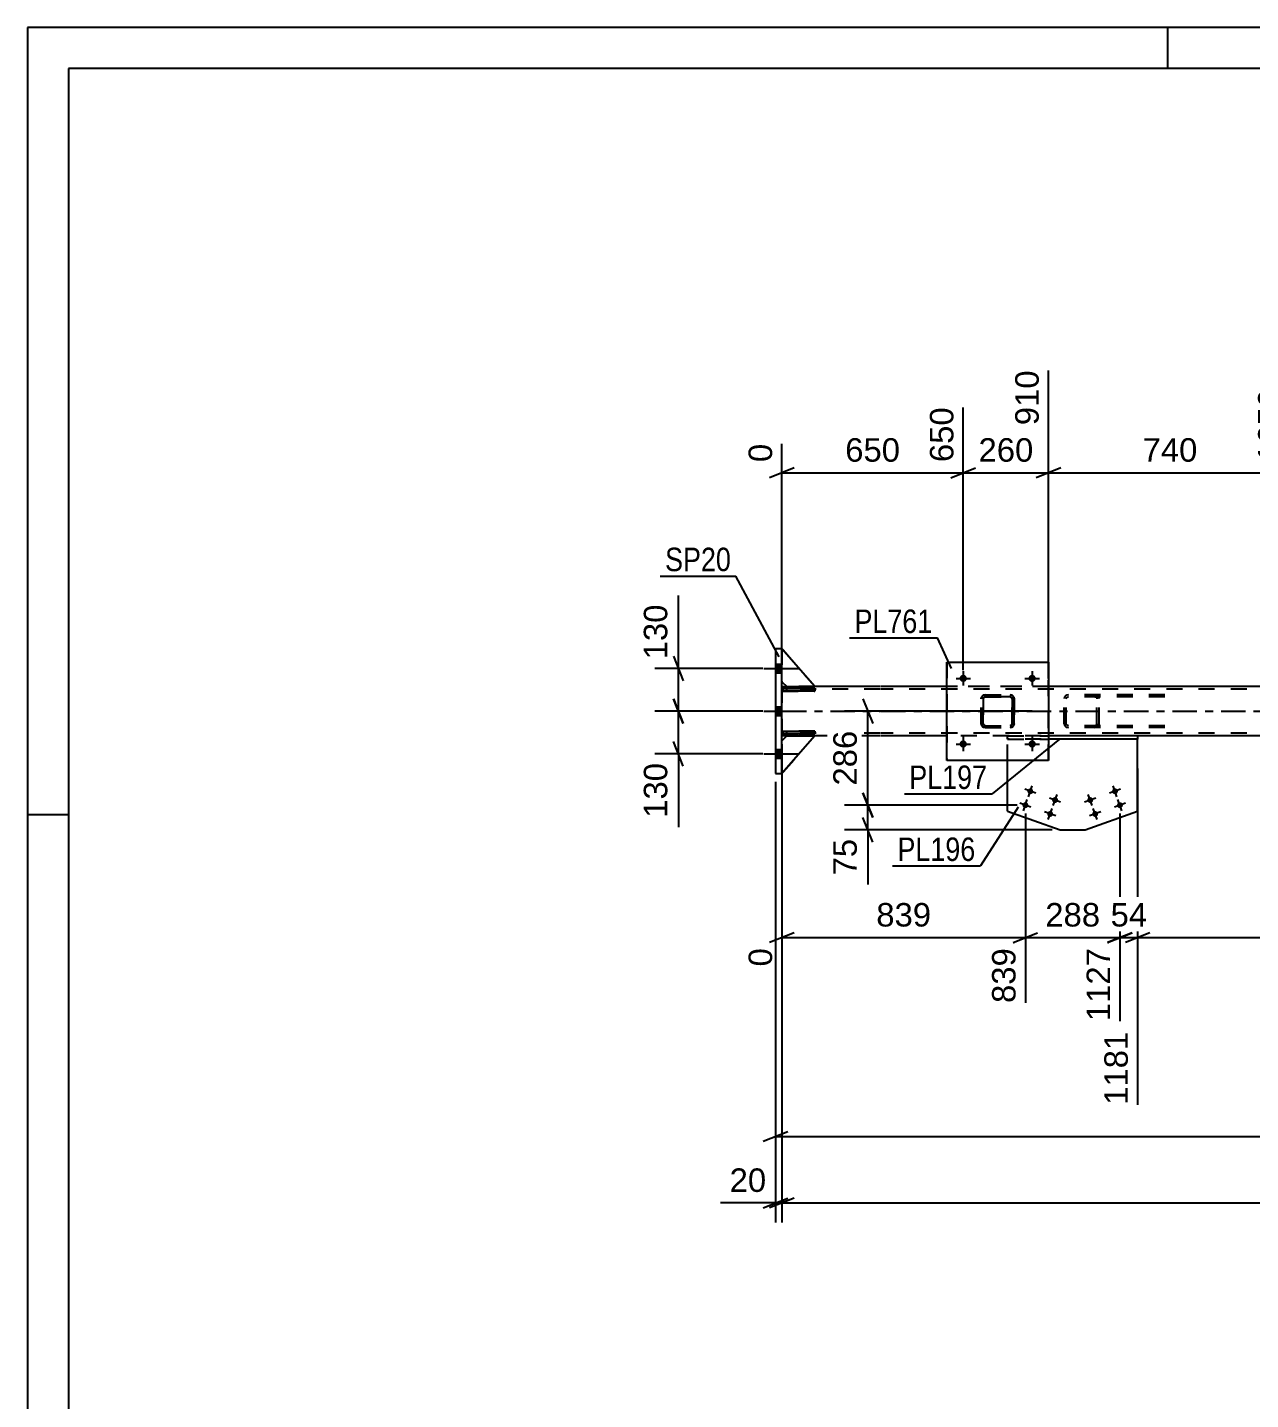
# Model space of a CAD drawing. Header units: millimetres. Extents: x 0 to 1189, y 0 to 841.
# Drawn here: x 0 to 149.1, y 673.7 to 841 of the extents above; entities that cross this region are included whole.
import ezdxf

# ---------------------------------------------------------------- set-up
doc = ezdxf.new("R2010")
doc.units = ezdxf.units.MM
doc.linetypes.add('DXK_LINE_DOT2', pattern=[3.9198, 1.9599, -1.9599])
doc.linetypes.add('DXK_LINE_DOT3', pattern=[5.9187, 2.979, -0.9799, 0.9799, -0.9799])
doc.styles.add('Arial', font='ARIAL.TTF', dxfattribs={"height": 0.2})
doc.styles.add('Arial Narrow', font='ARIALN.TTF', dxfattribs={"height": 0.2})

# ---------------------------------------------------------------- blocks, each defined once
blk = doc.blocks.new('Unknown-203773696-1113')
at = {"color": 5, "linetype": 'Continuous'}
for p, q in [((1189, 841), (0, 841)), ((0, 841), (0, 0)), ((139, 836), (139, 841)), ((1184, 836), (5, 836)), ((5, 836), (5, 5)), ((5, 745), (0, 745))]:
    blk.add_line(p, q, dxfattribs=at)
blk = doc.blocks.new('Part-203773696-3757 - 3606')
at = {"color": 7, "linetype": 'DXK_LINE_DOT2'}
for p, q in [((116.57, 759.59), (116.75, 759.62)), ((116.76, 759.62), (116.57, 759.59)), ((116.76, 759.62), (116.75, 759.62)), ((116.75, 759.62), (119.79, 759.62)), ((116.76, 759.62), (119.8, 759.62)), ((119.79, 759.62), (119.8, 759.62)), ((119.79, 759.62), (119.97, 759.59)), ((119.98, 759.59), (119.8, 759.62)), ((116.27, 759.14), (116.31, 759.33)), ((116.27, 759.14), (116.28, 759.14)), ((116.27, 756.1), (116.27, 759.14)), ((116.31, 759.33), (116.28, 759.14)), ((116.28, 756.1), (116.28, 759.14)), ((116.53, 759.24), (116.51, 759.14)), ((116.52, 759.14), (116.51, 759.14)), ((116.51, 759.14), (116.51, 756.1)), ((116.52, 759.14), (116.53, 759.24)), ((116.52, 756.1), (116.52, 759.14)), ((116.53, 759.24), (116.59, 759.31)), ((116.58, 759.31), (116.53, 759.24)), ((116.66, 759.37), (116.58, 759.31)), ((116.59, 759.31), (116.66, 759.37)), ((116.66, 759.37), (116.76, 759.38)), ((116.75, 759.38), (116.66, 759.37)), ((116.75, 759.38), (116.76, 759.38)), ((119.79, 759.38), (116.75, 759.38)), ((116.76, 759.38), (119.8, 759.38)), ((119.8, 759.38), (119.79, 759.38)), ((119.88, 759.37), (119.79, 759.38)), ((119.8, 759.38), (119.89, 759.37)), ((119.88, 759.37), (119.89, 759.37)), ((119.96, 759.31), (119.88, 759.37)), ((119.89, 759.37), (119.96, 759.31)), ((119.96, 759.31), (120.02, 759.24)), ((120.01, 759.24), (119.96, 759.31)), ((120.03, 759.14), (120.01, 759.24)), ((120.02, 759.24), (120.04, 759.14)), ((120.04, 759.14), (120.03, 759.14)), ((120.03, 759.14), (120.03, 756.1)), ((120.04, 756.1), (120.04, 759.14)), ((120.23, 759.33), (120.27, 759.14)), ((120.28, 759.14), (120.24, 759.33)), ((120.28, 759.14), (120.27, 759.14)), ((120.27, 759.14), (120.27, 756.1)), ((120.28, 756.1), (120.28, 759.14)), ((116.28, 756.1), (116.27, 756.1)), ((116.31, 755.92), (116.27, 756.1)), ((116.28, 756.1), (116.31, 755.92)), ((116.51, 756.1), (116.52, 756.1)), ((116.51, 756.1), (116.53, 756.01)), ((116.53, 756.01), (116.52, 756.1)), ((116.59, 755.93), (116.53, 756.01)), ((116.53, 756.01), (116.58, 755.93)), ((116.57, 755.66), (116.57, 755.66)), ((116.75, 755.62), (116.57, 755.66)), ((116.57, 755.66), (116.76, 755.62)), ((116.58, 755.93), (116.66, 755.88)), ((116.66, 755.88), (116.59, 755.93)), ((116.76, 755.86), (116.66, 755.88)), ((116.66, 755.88), (116.75, 755.86)), ((116.76, 755.86), (116.75, 755.86)), ((116.75, 755.86), (119.79, 755.86)), ((116.76, 755.62), (116.75, 755.62)), ((116.75, 755.62), (119.79, 755.62)), ((116.76, 755.86), (119.8, 755.86)), ((116.76, 755.62), (119.8, 755.62)), ((119.79, 755.86), (119.88, 755.88)), ((119.79, 755.86), (119.8, 755.86)), ((119.97, 755.66), (119.79, 755.62)), ((119.79, 755.62), (119.8, 755.62)), ((119.89, 755.88), (119.8, 755.86)), ((119.8, 755.62), (119.98, 755.66)), ((119.88, 755.88), (119.96, 755.93)), ((119.96, 755.93), (119.89, 755.88)), ((120.02, 756.01), (119.96, 755.93)), ((119.96, 755.93), (120.01, 756.01)), ((120.01, 756.01), (120.03, 756.1)), ((120.04, 756.1), (120.02, 756.01)), ((120.03, 756.1), (120.04, 756.1)), ((120.27, 756.1), (120.23, 755.92)), ((120.24, 755.92), (120.28, 756.1)), ((120.27, 756.1), (120.28, 756.1))]:
    blk.add_line(p, q, dxfattribs=at)
at = {"color": 7, "linetype": 'DXK_LINE_DOT3'}
blk.add_line((118.28, 757.62), (118.27, 757.63), dxfattribs=at)
at = {"color": 7, "linetype": 'DXK_LINE_DOT2'}
for centre, start, end in [((116.75, 759.14), 112.5, 157.5), ((116.76, 759.14), 112.5, 157.5), ((119.79, 759.14), 22.5, 67.5), ((119.8, 759.14), 22.5, 67.5), ((116.75, 756.1), 202.5, 247.5), ((116.76, 756.1), 202.5, 247.5), ((119.79, 756.1), 292.5, 337.5), ((119.8, 756.1), 292.5, 337.5)]:
    blk.add_arc(centre, 0.48, start, end, dxfattribs=at)
blk = doc.blocks.new('Part-203773696-3751 - 3606')
at = {"color": 2, "linetype": 'Continuous'}
for p, q in [((91.98, 760.62), (92.58, 760.62)), ((103.98, 760.62), (95.98, 760.62)), ((112.08, 760.62), (104.08, 760.62)), ((152.08, 760.62), (124.48, 760.62)), ((92.58, 754.62), (91.98, 754.62)), ((103.98, 754.62), (95.98, 754.62)), ((112.08, 754.62), (104.08, 754.62)), ((152.08, 754.62), (135.34, 754.62))]:
    blk.add_line(p, q, dxfattribs=at)
at = {"color": 7, "linetype": 'DXK_LINE_DOT2'}
for p, q in [((91.98, 760.62), (91.98, 754.67)), ((103.98, 760.3), (91.98, 760.3)), ((95.98, 760.62), (92.58, 760.62)), ((764.05, 760.3), (104.08, 760.3)), ((764.05, 760.62), (112.08, 760.62)), ((124.48, 760.62), (112.08, 760.62)), ((103.98, 754.94), (91.98, 754.94)), ((91.98, 754.62), (91.98, 754.81)), ((91.98, 754.67), (91.98, 754.62)), ((95.98, 754.62), (92.58, 754.62)), ((764.05, 754.94), (104.08, 754.94)), ((135.34, 754.62), (112.08, 754.62))]:
    blk.add_line(p, q, dxfattribs=at)
at = {"color": 7, "linetype": 'DXK_LINE_DOT3'}
for p, q in [((91.98, 757.62), (103.98, 757.62)), ((104.08, 757.62), (764.05, 757.62))]:
    blk.add_line(p, q, dxfattribs=at)
blk = doc.blocks.new('Part-203773696-3756 - 3606')
at = {"color": 2, "linetype": 'Continuous'}
for p, q in [((112.08, 751.62), (112.08, 763.62)), ((112.08, 763.62), (112.08, 763.62)), ((112.08, 763.62), (124.48, 763.62)), ((124.48, 763.62), (124.48, 751.62)), ((112.08, 751.62), (112.08, 751.62)), ((124.48, 751.62), (112.08, 751.62))]:
    blk.add_line(p, q, dxfattribs=at)
at = {"color": 7, "linetype": 'DXK_LINE_DOT2'}
for p, q in [((112.08, 763.62), (112.08, 751.62)), ((112.08, 763.62), (112.08, 763.62)), ((124.48, 751.62), (124.48, 763.62)), ((112.08, 751.62), (112.08, 751.62))]:
    blk.add_line(p, q, dxfattribs=at)
blk = doc.blocks.new('Bolt-203773696-3768 - 3606')
at = {"linetype": 'Continuous'}
for points in [[(91.18, 763.34), (91.18, 762.3), (91.98, 762.3), (91.98, 763.34)], [(91.18, 763.34), (91.18, 762.3), (91.98, 762.3), (91.98, 763.34)], [(91.18, 763.34), (91.18, 762.3), (91.98, 762.3), (91.98, 763.34)], [(91.18, 758.14), (91.18, 757.1), (91.98, 757.1), (91.98, 758.14)], [(91.18, 758.14), (91.18, 757.1), (91.98, 757.1), (91.98, 758.14)], [(91.18, 752.94), (91.18, 751.9), (91.98, 751.9), (91.98, 752.94)], [(91.18, 752.94), (91.18, 751.9), (91.98, 751.9), (91.98, 752.94)], [(91.18, 752.94), (91.18, 751.9), (91.98, 751.9), (91.98, 752.94)]]:
    blk.add_hatch(color=1, dxfattribs=at).paths.add_polyline_path(points)
at = {"color": 1, "linetype": 'Continuous'}
for p, q in [((91.18, 763.34), (91.98, 763.34)), ((91.18, 763.34), (91.98, 763.34)), ((91.18, 763.34), (91.98, 763.34)), ((89.78, 762.82), (93.98, 762.82)), ((89.78, 762.82), (93.98, 762.82)), ((89.78, 762.82), (93.98, 762.82)), ((91.18, 762.3), (91.98, 762.3)), ((91.18, 762.3), (91.98, 762.3)), ((91.18, 762.3), (91.98, 762.3)), ((91.18, 758.14), (91.98, 758.14)), ((91.18, 758.14), (91.98, 758.14)), ((89.78, 757.62), (93.98, 757.62)), ((89.78, 757.62), (93.98, 757.62)), ((91.18, 757.1), (91.98, 757.1)), ((91.18, 757.1), (91.98, 757.1)), ((91.18, 752.94), (91.98, 752.94)), ((91.18, 752.94), (91.98, 752.94)), ((91.18, 752.94), (91.98, 752.94)), ((89.78, 752.42), (93.98, 752.42)), ((89.78, 752.42), (93.98, 752.42)), ((89.78, 752.42), (93.98, 752.42)), ((91.18, 751.9), (91.98, 751.9)), ((91.18, 751.9), (91.98, 751.9)), ((91.18, 751.9), (91.98, 751.9))]:
    blk.add_line(p, q, dxfattribs=at)
blk = doc.blocks.new('Part-203773696-3924 - 3606')
at = {"color": 7, "linetype": 'DXK_LINE_DOT2'}
for p, q in [((95.98, 760.62), (91.98, 765.22)), ((91.98, 765.22), (91.98, 761.22)), ((91.98, 761.22), (92.58, 760.62)), ((92.58, 760.62), (95.98, 760.62))]:
    blk.add_line(p, q, dxfattribs=at)
blk = doc.blocks.new('Part-203773696-3922 - 3606')
at = {"color": 7, "linetype": 'DXK_LINE_DOT2'}
for p, q in [((91.98, 754.02), (92.58, 754.62)), ((95.98, 754.62), (91.98, 750.02)), ((92.58, 754.62), (95.98, 754.62)), ((91.98, 750.02), (91.98, 754.02))]:
    blk.add_line(p, q, dxfattribs=at)
blk = doc.blocks.new('Part-203773696-3803 - 3606')
at = {"color": 7, "linetype": 'DXK_LINE_DOT2'}
for p, q in [((126.89, 759.62), (126.7, 759.59)), ((138.67, 759.62), (126.89, 759.62)), ((130.32, 759.59), (130.13, 759.62)), ((126.42, 759.33), (126.38, 759.14)), ((126.38, 756.1), (126.38, 759.14)), ((126.64, 759.14), (126.65, 759.24)), ((126.64, 756.1), (126.64, 759.14)), ((126.65, 759.24), (126.71, 759.31)), ((126.71, 759.31), (126.79, 759.37)), ((126.79, 759.37), (126.89, 759.38)), ((138.67, 759.38), (126.89, 759.38)), ((130.13, 759.38), (130.22, 759.37)), ((130.22, 759.37), (130.31, 759.31)), ((130.31, 759.31), (130.36, 759.24)), ((130.36, 759.24), (130.38, 759.14)), ((130.38, 756.1), (130.38, 759.14)), ((130.64, 759.14), (130.6, 759.33)), ((130.64, 756.1), (130.64, 759.14)), ((126.38, 756.1), (126.42, 755.92)), ((126.65, 756.01), (126.64, 756.1)), ((126.71, 755.93), (126.65, 756.01)), ((126.7, 755.66), (126.89, 755.62)), ((126.79, 755.88), (126.71, 755.93)), ((126.89, 755.86), (126.79, 755.88)), ((138.67, 755.86), (126.89, 755.86)), ((138.67, 755.62), (126.89, 755.62)), ((130.22, 755.88), (130.13, 755.86)), ((130.13, 755.62), (130.32, 755.66)), ((130.31, 755.93), (130.22, 755.88)), ((130.36, 756.01), (130.31, 755.93)), ((130.38, 756.1), (130.36, 756.01)), ((130.6, 755.92), (130.64, 756.1))]:
    blk.add_line(p, q, dxfattribs=at)
for centre, start, end in [((126.87, 759.12), 110.7583, 155.68), ((130.15, 759.12), 24.32, 69.2417), ((126.87, 756.13), 204.32, 249.2417), ((130.15, 756.13), 290.7583, 335.68)]:
    blk.add_arc(centre, 0.496, start, end, dxfattribs=at)
blk = doc.blocks.new('Bolt-203773696-3827 - 3606')
at = {"linetype": 'Continuous'}
for points in [[(113.64, 761.62), (113.64, 761.72), (113.67, 761.8), (113.72, 761.88), (113.78, 761.95), (113.86, 762.01), (113.94, 762.04), (114.03, 762.06), (114.12, 762.06), (114.21, 762.04), (114.3, 762.01), (114.37, 761.95), (114.43, 761.88), (114.48, 761.8), (114.51, 761.72), (114.52, 761.62), (114.51, 761.53), (114.48, 761.45), (114.43, 761.37), (114.37, 761.3), (114.3, 761.24), (114.21, 761.21), (114.12, 761.19), (114.03, 761.19), (113.94, 761.21), (113.86, 761.24), (113.78, 761.3), (113.72, 761.37), (113.67, 761.45), (113.64, 761.53)], [(122.04, 761.62), (122.04, 761.72), (122.07, 761.8), (122.12, 761.88), (122.18, 761.95), (122.26, 762.01), (122.34, 762.04), (122.43, 762.06), (122.52, 762.06), (122.61, 762.04), (122.7, 762.01), (122.77, 761.95), (122.83, 761.88), (122.88, 761.8), (122.91, 761.72), (122.92, 761.62), (122.91, 761.53), (122.88, 761.45), (122.83, 761.37), (122.77, 761.3), (122.7, 761.24), (122.61, 761.21), (122.52, 761.19), (122.43, 761.19), (122.34, 761.21), (122.26, 761.24), (122.18, 761.3), (122.12, 761.37), (122.07, 761.45), (122.04, 761.53)]]:
    blk.add_hatch(color=1, dxfattribs=at).paths.add_polyline_path(points)
at = {"color": 1, "linetype": 'Continuous'}
for p, q in [((113.2, 761.62), (114.96, 761.62)), ((114.08, 762.5), (114.08, 760.74)), ((121.6, 761.62), (123.36, 761.62)), ((122.48, 762.5), (122.48, 760.74))]:
    blk.add_line(p, q, dxfattribs=at)
blk = doc.blocks.new('Bolt-203773696-3828 - 3606')
at = {"linetype": 'Continuous'}
for points in [[(113.64, 753.62), (113.64, 753.72), (113.67, 753.8), (113.72, 753.88), (113.78, 753.95), (113.86, 754.01), (113.94, 754.04), (114.03, 754.06), (114.12, 754.06), (114.21, 754.04), (114.3, 754.01), (114.37, 753.95), (114.43, 753.88), (114.48, 753.8), (114.51, 753.72), (114.52, 753.62), (114.51, 753.53), (114.48, 753.45), (114.43, 753.37), (114.37, 753.3), (114.3, 753.24), (114.21, 753.21), (114.12, 753.19), (114.03, 753.19), (113.94, 753.21), (113.86, 753.24), (113.78, 753.3), (113.72, 753.37), (113.67, 753.45), (113.64, 753.53)], [(122.04, 753.62), (122.04, 753.72), (122.07, 753.8), (122.12, 753.88), (122.18, 753.95), (122.26, 754.01), (122.34, 754.04), (122.43, 754.06), (122.52, 754.06), (122.61, 754.04), (122.7, 754.01), (122.77, 753.95), (122.83, 753.88), (122.88, 753.8), (122.91, 753.72), (122.92, 753.62), (122.91, 753.53), (122.88, 753.45), (122.83, 753.37), (122.77, 753.3), (122.7, 753.24), (122.61, 753.21), (122.52, 753.19), (122.43, 753.19), (122.34, 753.21), (122.26, 753.24), (122.18, 753.3), (122.12, 753.37), (122.07, 753.45), (122.04, 753.53)]]:
    blk.add_hatch(color=1, dxfattribs=at).paths.add_polyline_path(points)
at = {"color": 1, "linetype": 'Continuous'}
for p, q in [((113.2, 753.62), (114.96, 753.62)), ((114.08, 754.5), (114.08, 752.74)), ((121.6, 753.62), (123.36, 753.62)), ((122.48, 754.5), (122.48, 752.74))]:
    blk.add_line(p, q, dxfattribs=at)
blk = doc.blocks.new('Bolt-203773696-3958 - 3606')
at = {"linetype": 'Continuous'}
for points in [[(121.92, 747.98, -1), (122.59, 747.74, -1)], [(121.31, 746.29, -1), (121.99, 746.04, -1)], [(124.93, 746.91, -1), (125.61, 746.67, -1)], [(124.33, 745.22, -1), (125.01, 744.97, -1)]]:
    blk.add_hatch(color=1, dxfattribs=at).paths.add_polyline_path(points)
at = {"color": 1, "linetype": 'Continuous'}
for p, q in [((122.93, 747.62), (121.58, 748.1)), ((122.02, 747.18), (122.5, 748.54)), ((122.33, 745.92), (120.98, 746.41)), ((121.41, 745.49), (121.89, 746.84)), ((125.95, 746.55), (124.59, 747.03)), ((125.03, 746.11), (125.51, 747.47)), ((125.35, 744.85), (123.99, 745.34)), ((124.43, 744.42), (124.91, 745.77))]:
    blk.add_line(p, q, dxfattribs=at)
blk = doc.blocks.new('Part-203773696-3919 - 3606')
at = {"color": 2, "linetype": 'Continuous'}
for p, q in [((91.98, 755.18), (95.98, 755.18)), ((91.98, 755.18), (91.98, 754.86)), ((95.98, 754.86), (91.98, 754.86)), ((95.98, 755.18), (95.98, 754.86))]:
    blk.add_line(p, q, dxfattribs=at)
at = {"color": 7, "linetype": 'DXK_LINE_DOT2'}
for p, q in [((91.98, 754.86), (91.98, 755.18)), ((92.58, 754.86), (92.58, 755.18))]:
    blk.add_line(p, q, dxfattribs=at)
blk = doc.blocks.new('Part-203773696-3920 - 3606')
at = {"color": 2, "linetype": 'Continuous'}
for p, q in [((91.98, 760.38), (95.98, 760.38)), ((91.98, 760.38), (91.98, 760.06)), ((95.98, 760.06), (91.98, 760.06)), ((95.98, 760.38), (95.98, 760.06))]:
    blk.add_line(p, q, dxfattribs=at)
at = {"color": 7, "linetype": 'DXK_LINE_DOT2'}
for p, q in [((91.98, 760.06), (91.98, 760.38)), ((92.58, 760.06), (92.58, 760.38))]:
    blk.add_line(p, q, dxfattribs=at)
blk = doc.blocks.new('Part-203773696-3921 - 3606')
at = {"color": 2, "linetype": 'Continuous'}
for p, q in [((91.98, 754.02), (92.58, 754.62)), ((95.98, 754.62), (91.98, 750.02)), ((92.58, 754.62), (95.98, 754.62))]:
    blk.add_line(p, q, dxfattribs=at)
at = {"color": 7, "linetype": 'DXK_LINE_DOT2'}
blk.add_line((91.98, 750.02), (91.98, 754.02), dxfattribs=at)
blk = doc.blocks.new('Part-203773696-3923 - 3606')
at = {"color": 2, "linetype": 'Continuous'}
for p, q in [((95.98, 760.62), (91.98, 765.22)), ((91.98, 761.22), (92.58, 760.62)), ((92.58, 760.62), (95.98, 760.62))]:
    blk.add_line(p, q, dxfattribs=at)
at = {"color": 7, "linetype": 'DXK_LINE_DOT2'}
blk.add_line((91.98, 765.22), (91.98, 761.22), dxfattribs=at)
blk = doc.blocks.new('Part-203773696-3941 - 3606')
at = {"color": 2, "linetype": 'Continuous'}
for p, q in [((91.18, 765.22), (91.18, 750.02)), ((91.98, 765.22), (91.18, 765.22)), ((91.98, 750.02), (91.98, 765.22)), ((91.18, 750.02), (91.98, 750.02))]:
    blk.add_line(p, q, dxfattribs=at)
at = {"color": 7, "linetype": 'DXK_LINE_DOT2'}
for p, q in [((91.18, 765.22), (91.18, 750.02)), ((91.98, 750.02), (91.98, 754.62))]:
    blk.add_line(p, q, dxfattribs=at)
blk = doc.blocks.new('Bolt-203773696-3957 - 3606')
at = {"linetype": 'Continuous'}
for points in [[(132.24, 747.74, -1), (132.92, 747.98, -1)], [(129.22, 746.67, -1), (129.9, 746.91, -1)], [(132.84, 746.04, -1), (133.52, 746.29, -1)], [(129.82, 744.97, -1), (130.5, 745.22, -1)]]:
    blk.add_hatch(color=1, dxfattribs=at).paths.add_polyline_path(points)
at = {"color": 1, "linetype": 'Continuous'}
for p, q in [((133.26, 748.1), (131.9, 747.62)), ((132.82, 747.18), (132.34, 748.54)), ((130.24, 747.03), (128.88, 746.55)), ((129.8, 746.11), (129.32, 747.47)), ((133.86, 746.41), (132.5, 745.92)), ((133.42, 745.49), (132.94, 746.84)), ((130.84, 745.34), (129.48, 744.85)), ((130.4, 744.42), (129.92, 745.77))]:
    blk.add_line(p, q, dxfattribs=at)
blk = doc.blocks.new('Part-203773696-3963 - 3606')
at = {"color": 7, "linetype": 'DXK_LINE_DOT2'}
for p, q in [((119.49, 754.22), (119.49, 754.62)), ((119.49, 754.62), (124.48, 754.62)), ((119.49, 754.22), (124.48, 754.22))]:
    blk.add_line(p, q, dxfattribs=at)
at = {"color": 2, "linetype": 'Continuous'}
for p, q in [((135.34, 754.62), (124.48, 754.62)), ((135.34, 754.62), (135.34, 754.22)), ((135.34, 754.22), (124.48, 754.22))]:
    blk.add_line(p, q, dxfattribs=at)
blk = doc.blocks.new('Part-203773696-3968 - 3606')
at = {"color": 7, "linetype": 'DXK_LINE_DOT2'}
for p in [(135.34, 754.22), (119.49, 751.62)]:
    blk.add_line(p, (119.49, 754.22), dxfattribs=at)
at = {"color": 2, "linetype": 'Continuous'}
for p, q in [((135.34, 745.45), (135.34, 754.22)), ((119.49, 745.45), (119.49, 751.62)), ((119.49, 745.45), (125.9, 743.17)), ((128.94, 743.17), (135.34, 745.45)), ((125.9, 743.17), (128.94, 743.17))]:
    blk.add_line(p, q, dxfattribs=at)
blk = doc.blocks.new('Part-203773696-3973 - 3606')
at = {"color": 7, "linetype": 'DXK_LINE_DOT2'}
for p, q in [((95.98, 755.18), (91.98, 755.18)), ((91.98, 755.18), (91.98, 754.86)), ((91.98, 754.86), (91.98, 755.18)), ((91.98, 754.86), (95.98, 754.86)), ((92.58, 754.86), (92.58, 755.18)), ((95.98, 754.86), (95.98, 755.18))]:
    blk.add_line(p, q, dxfattribs=at)
blk = doc.blocks.new('Part-203773696-3974 - 3606')
at = {"color": 7, "linetype": 'DXK_LINE_DOT2'}
for p, q in [((95.98, 760.38), (91.98, 760.38)), ((91.98, 760.38), (91.98, 760.06)), ((91.98, 760.06), (91.98, 760.38)), ((91.98, 760.06), (95.98, 760.06)), ((92.58, 760.06), (92.58, 760.38)), ((95.98, 760.06), (95.98, 760.38))]:
    blk.add_line(p, q, dxfattribs=at)
blk = doc.blocks.new('StraightDimension-203773696-20571 - 3606')
at = {"color": 7, "linetype": 'Continuous'}
for p, q in [((78.75, 759.12), (79.95, 756.12)), ((89.63, 757.62), (76.5, 757.62)), ((79.35, 752.42), (79.35, 757.62)), ((79.95, 750.92), (78.75, 753.92)), ((89.63, 752.42), (76.5, 752.42))]:
    blk.add_line(p, q, dxfattribs=at)
at = {"color": 0}
blk.add_wipeout([(78.6, 751.9), (74.4, 751.9), (74.4, 744.03), (78.6, 744.03)], dxfattribs=at)
at = {"color": 7, "linetype": 'Continuous'}
blk.add_line((79.35, 752.42), (79.35, 743.5), dxfattribs=at)
blk.add_line((79.35, 752.42), (79.35, 743.5), dxfattribs=at)
at = {"color": 3, "style": 'Arial'}
blk.add_text('130', height=2.865, rotation=90.0002, dxfattribs=at).set_placement((78, 744.63))
blk = doc.blocks.new('StraightDimension-203773696-5083 - 3606')
at = {"color": 7, "linetype": 'Continuous'}
for p, q in [((91.18, 749.02), (91.18, 695.26)), ((91.98, 749.02), (91.98, 695.26)), ((89.68, 697.06), (92.68, 698.26)), ((93.48, 698.26), (90.48, 697.06)), ((91.18, 697.66), (91.98, 697.66))]:
    blk.add_line(p, q, dxfattribs=at)
at = {"color": 0}
blk.add_wipeout([(90.65, 698.41), (90.65, 702.61), (85, 702.61), (85, 698.41)], dxfattribs=at)
at = {"color": 7, "linetype": 'Continuous'}
blk.add_line((91.18, 697.66), (84.48, 697.66), dxfattribs=at)
blk.add_line((91.18, 697.66), (84.48, 697.66), dxfattribs=at)
at = {"color": 3, "style": 'Arial'}
blk.add_text('20', height=2.865, dxfattribs=at).set_placement((85.6, 699.01))
blk = doc.blocks.new('StraightDimension-203773696-21208 - 3606')
at = {"color": 7, "linetype": 'Continuous'}
for p, q in [((101.85, 747.66), (103.05, 744.66)), ((120.65, 746.16), (99.6, 746.16)), ((103.05, 741.67), (101.85, 744.67)), ((102.45, 743.17), (102.45, 746.16)), ((124.9, 743.17), (99.6, 743.17))]:
    blk.add_line(p, q, dxfattribs=at)
at = {"color": 0}
blk.add_wipeout([(101.7, 742.65), (97.5, 742.65), (97.5, 737), (101.7, 737)], dxfattribs=at)
at = {"color": 7, "linetype": 'Continuous'}
blk.add_line((102.45, 743.17), (102.45, 736.48), dxfattribs=at)
blk.add_line((102.45, 743.17), (102.45, 736.48), dxfattribs=at)
at = {"color": 3, "style": 'Arial'}
blk.add_text('75', height=2.865, rotation=90.0002, dxfattribs=at).set_placement((101.1, 737.6))
blk = doc.blocks.new('StraightDimension-203773696-4263 - 3606')
at = {"color": 7, "linetype": 'Continuous'}
for p, q in [((91.98, 753.62), (91.98, 726.5)), ((121.65, 745.16), (121.65, 722.05)), ((93.48, 730.62), (90.48, 729.42)), ((91.98, 730.02), (121.65, 730.02)), ((120.15, 729.42), (123.15, 730.62))]:
    blk.add_line(p, q, dxfattribs=at)
at = {"color": 0}
blk.add_wipeout([(110.75, 730.77), (110.75, 734.97), (102.88, 734.97), (102.88, 730.77)], dxfattribs=at)
at = {"color": 0, "linetype": 'Continuous'}
for points in [[(91.38, 729.32), (87.18, 729.32), (87.18, 725.9), (91.38, 725.9)], [(121.05, 729.32), (116.85, 729.32), (116.85, 721.45), (121.05, 721.45)]]:
    blk.add_wipeout(points, dxfattribs=at)
at = {"color": 3, "style": 'Arial'}
blk.add_text('839', height=2.865, dxfattribs=at).set_placement((103.48, 731.37))
at = {"color": 3, "linetype": 'Continuous', "style": 'Arial'}
for s, height, p in [('0', 2.87, (90.78, 726.5)), ('839', 2.865, (120.45, 722.05))]:
    blk.add_text(s, height=height, rotation=90.0002, dxfattribs=at).set_placement(p)
blk = doc.blocks.new('StraightDimension-203773696-20631 - 3606')
at = {"color": 7, "linetype": 'Continuous'}
for p, q in [((114.08, 762.62), (114.08, 794.67)), ((91.98, 761.62), (91.98, 790.22)), ((93.48, 787.3), (90.48, 786.1)), ((91.98, 786.7), (114.08, 786.7)), ((112.58, 786.1), (115.58, 787.3))]:
    blk.add_line(p, q, dxfattribs=at)
at = {"color": 0, "linetype": 'Continuous'}
for points in [[(113.48, 795.27), (109.28, 795.27), (109.28, 787.4), (113.48, 787.4)], [(91.38, 790.82), (87.18, 790.82), (87.18, 787.4), (91.38, 787.4)]]:
    blk.add_wipeout(points, dxfattribs=at)
at = {"color": 0}
blk.add_wipeout([(106.96, 787.45), (106.96, 791.65), (99.09, 791.65), (99.09, 787.45)], dxfattribs=at)
at = {"color": 3, "linetype": 'Continuous', "style": 'Arial'}
for s, height, p in [('650', 2.865, (112.88, 788)), ('0', 2.87, (90.78, 788))]:
    blk.add_text(s, height=height, rotation=90.0002, dxfattribs=at).set_placement(p)
at = {"color": 3, "style": 'Arial'}
blk.add_text('650', height=2.865, dxfattribs=at).set_placement((99.69, 788.05))
blk = doc.blocks.new('StraightDimension-203773696-20630 - 3606')
at = {"color": 7, "linetype": 'Continuous'}
for p, q in [((124.48, 761.62), (124.48, 799.17)), ((114.08, 762.62), (114.08, 794.67)), ((112.58, 786.1), (115.58, 787.3)), ((114.08, 786.7), (124.48, 786.7)), ((125.98, 787.3), (122.98, 786.1))]:
    blk.add_line(p, q, dxfattribs=at)
at = {"color": 0}
blk.add_wipeout([(123.21, 787.45), (123.21, 791.65), (115.34, 791.65), (115.34, 787.45)], dxfattribs=at)
at = {"color": 3, "style": 'Arial'}
blk.add_text('260', height=2.865, dxfattribs=at).set_placement((115.94, 788.05))
at = {"color": 0, "linetype": 'Continuous'}
blk.add_wipeout([(123.88, 799.77), (119.68, 799.77), (119.68, 791.9), (123.88, 791.9)], dxfattribs=at)
at = {"color": 3, "linetype": 'Continuous', "style": 'Arial'}
blk.add_text('910', height=2.865, rotation=90.0002, dxfattribs=at).set_placement((123.28, 792.5))
blk = doc.blocks.new('StraightDimension-203773696-4047 - 3606')
at = {"color": 7, "linetype": 'Continuous'}
for p, q in [((135.34, 750.62), (135.34, 709.63)), ((206.79, 745.16), (206.79, 719.83)), ((136.84, 730.62), (133.84, 729.42)), ((135.34, 730.02), (206.79, 730.02)), ((205.29, 729.42), (208.29, 730.62))]:
    blk.add_line(p, q, dxfattribs=at)
at = {"color": 0}
blk.add_wipeout([(176.11, 730.77), (176.11, 734.97), (166.02, 734.97), (166.02, 730.77)], dxfattribs=at)
at = {"color": 0, "linetype": 'Continuous'}
blk.add_wipeout([(206.19, 729.32), (201.99, 729.32), (201.99, 719.23), (206.19, 719.23)], dxfattribs=at)
at = {"color": 3, "style": 'Arial'}
blk.add_text('1786', height=2.865, dxfattribs=at).set_placement((166.62, 731.37))
at = {"color": 3, "linetype": 'Continuous', "style": 'Arial'}
blk.add_text('2968', height=2.865, rotation=90.0002, dxfattribs=at).set_placement((205.59, 719.83))
blk = doc.blocks.new('StraightDimension-203773696-4167 - 3606')
at = {"color": 7, "linetype": 'Continuous'}
for p, q in [((121.65, 745.16), (121.65, 722.05)), ((133.18, 745.16), (133.18, 719.83)), ((120.15, 729.42), (123.15, 730.62)), ((121.65, 730.02), (133.18, 730.02)), ((134.68, 730.62), (131.68, 729.42))]:
    blk.add_line(p, q, dxfattribs=at)
at = {"color": 0}
blk.add_wipeout([(131.35, 730.77), (131.35, 734.97), (123.48, 734.97), (123.48, 730.77)], dxfattribs=at)
at = {"color": 0, "linetype": 'Continuous'}
blk.add_wipeout([(132.58, 729.32), (128.38, 729.32), (128.38, 719.23), (132.58, 719.23)], dxfattribs=at)
at = {"color": 3, "style": 'Arial'}
blk.add_text('288', height=2.865, dxfattribs=at).set_placement((124.08, 731.37))
at = {"color": 3, "linetype": 'Continuous', "style": 'Arial'}
blk.add_text('1127', height=2.865, rotation=90.0002, dxfattribs=at).set_placement((131.98, 719.83))
blk = doc.blocks.new('StraightDimension-203773696-4176 - 3606')
at = {"color": 7, "linetype": 'Continuous'}
for p, q in [((135.34, 750.62), (135.34, 709.63)), ((133.18, 745.16), (133.18, 719.83)), ((131.68, 729.42), (134.68, 730.62)), ((133.18, 730.02), (135.34, 730.02)), ((136.84, 730.62), (133.84, 729.42))]:
    blk.add_line(p, q, dxfattribs=at)
at = {"color": 0}
blk.add_wipeout([(137.09, 730.77), (137.09, 734.97), (131.44, 734.97), (131.44, 730.77)], dxfattribs=at)
at = {"color": 0, "linetype": 'Continuous'}
blk.add_wipeout([(134.74, 719.12), (130.54, 719.12), (130.54, 709.03), (134.74, 709.03)], dxfattribs=at)
at = {"color": 3, "style": 'Arial'}
blk.add_text('54', height=2.865, dxfattribs=at).set_placement((132.04, 731.37))
at = {"color": 3, "linetype": 'Continuous', "style": 'Arial'}
blk.add_text('1181', height=2.865, rotation=90.0002, dxfattribs=at).set_placement((134.14, 709.63))
blk = doc.blocks.new('StraightDimension-203773696-4426 - 3606')
at = {"color": 7, "linetype": 'Continuous'}
for p, q in [((91.18, 749.02), (91.18, 703.35)), ((92.68, 706.35), (89.68, 705.15)), ((91.18, 705.75), (764.85, 705.75))]:
    blk.add_line(p, q, dxfattribs=at)
blk = doc.blocks.new('StraightDimension-203773696-5061 - 3606')
at = {"color": 7, "linetype": 'Continuous'}
for p, q in [((91.98, 749.02), (91.98, 695.26)), ((93.48, 698.26), (90.48, 697.06)), ((91.98, 697.66), (764.05, 697.66))]:
    blk.add_line(p, q, dxfattribs=at)
blk = doc.blocks.new('StraightDimension-203773696-20570 - 3606')
at = {"color": 7, "linetype": 'Continuous'}
for p, q in [((78.75, 764.32), (79.95, 761.32)), ((89.63, 762.82), (76.5, 762.82)), ((79.35, 757.62), (79.35, 762.82)), ((79.95, 756.12), (78.75, 759.12)), ((89.63, 757.62), (76.5, 757.62))]:
    blk.add_line(p, q, dxfattribs=at)
at = {"color": 0}
blk.add_wipeout([(78.6, 771.22), (74.4, 771.22), (74.4, 763.35), (78.6, 763.35)], dxfattribs=at)
at = {"color": 7, "linetype": 'Continuous'}
blk.add_line((79.35, 762.82), (79.35, 771.75), dxfattribs=at)
blk.add_line((79.35, 762.82), (79.35, 771.75), dxfattribs=at)
at = {"color": 3, "style": 'Arial'}
blk.add_text('130', height=2.865, rotation=90.0002, dxfattribs=at).set_placement((78, 763.95))
blk = doc.blocks.new('StraightDimension-203773696-20629 - 3606')
at = {"color": 7, "linetype": 'Continuous'}
for p, q in [((124.48, 761.62), (124.48, 799.17)), ((154.08, 762.62), (154.08, 796.89)), ((125.98, 787.3), (122.98, 786.1)), ((124.48, 786.7), (154.08, 786.7)), ((152.58, 786.1), (155.58, 787.3))]:
    blk.add_line(p, q, dxfattribs=at)
at = {"color": 0, "linetype": 'Continuous'}
blk.add_wipeout([(153.48, 797.49), (149.28, 797.49), (149.28, 787.4), (153.48, 787.4)], dxfattribs=at)
at = {"color": 0}
blk.add_wipeout([(143.21, 787.45), (143.21, 791.65), (135.34, 791.65), (135.34, 787.45)], dxfattribs=at)
at = {"color": 3, "linetype": 'Continuous', "style": 'Arial'}
blk.add_text('1650', height=2.865, rotation=90.0002, dxfattribs=at).set_placement((152.88, 788))
at = {"color": 3, "style": 'Arial'}
blk.add_text('740', height=2.865, dxfattribs=at).set_placement((135.94, 788.05))
blk = doc.blocks.new('StraightDimension-203773696-21207 - 3606')
at = {"color": 7, "linetype": 'Continuous'}
for p, q in [((101.85, 759.12), (103.05, 756.12)), ((122.47, 757.62), (99.6, 757.62)), ((102.45, 746.16), (102.45, 757.62)), ((103.05, 744.66), (101.85, 747.66)), ((120.65, 746.16), (99.6, 746.16))]:
    blk.add_line(p, q, dxfattribs=at)
at = {"color": 0}
blk.add_wipeout([(101.7, 755.83), (97.5, 755.83), (97.5, 747.96), (101.7, 747.96)], dxfattribs=at)
at = {"color": 3, "style": 'Arial'}
blk.add_text('286', height=2.865, rotation=90.0002, dxfattribs=at).set_placement((101.1, 748.56))
blk = doc.blocks.new('Mark-203773696-3752 - 3606')
at = {"color": 0}
blk.add_wipeout([(110.32, 767.16), (110.32, 770.16), (100.82, 770.16), (100.82, 767.16)], dxfattribs=at)
blk.add_wipeout([(110.32, 767.16), (110.32, 770.16), (100.82, 770.16), (100.82, 767.16)], dxfattribs=at)
at = {"color": 30, "linetype": 'Continuous'}
for p in [(100.22, 766.56), (112.66, 762.82)]:
    blk.add_line(p, (110.92, 766.56), dxfattribs=at)
at = {"color": 3, "style": 'Arial Narrow'}
blk.add_text('PL761', height=2.863, dxfattribs=at).set_placement((100.82, 767.16))
blk = doc.blocks.new('Mark-203773696-3937 - 3606')
at = {"color": 0}
blk.add_wipeout([(85.77, 774.7), (85.77, 777.7), (77.73, 777.7), (77.73, 774.7)], dxfattribs=at)
blk.add_wipeout([(85.77, 774.7), (85.77, 777.7), (77.73, 777.7), (77.73, 774.7)], dxfattribs=at)
at = {"color": 30, "linetype": 'Continuous'}
for p in [(77.13, 774.1), (91.63, 764.24)]:
    blk.add_line(p, (86.37, 774.1), dxfattribs=at)
at = {"color": 3, "style": 'Arial Narrow'}
blk.add_text('SP20', height=2.863, dxfattribs=at).set_placement((77.73, 774.7))
blk = doc.blocks.new('Mark-203773696-3959 - 3606')
at = {"color": 0}
blk.add_wipeout([(117, 748.14), (117, 751.14), (107.5, 751.14), (107.5, 748.14)], dxfattribs=at)
blk.add_wipeout([(117, 748.14), (117, 751.14), (107.5, 751.14), (107.5, 748.14)], dxfattribs=at)
at = {"color": 30, "linetype": 'Continuous'}
for p in [(125.83, 754.22), (106.9, 747.54)]:
    blk.add_line(p, (117.6, 747.54), dxfattribs=at)
at = {"color": 3, "style": 'Arial Narrow'}
blk.add_text('PL197', height=2.863, dxfattribs=at).set_placement((107.5, 748.14))
blk = doc.blocks.new('Mark-203773696-3964 - 3606')
at = {"color": 0}
blk.add_wipeout([(115.57, 739.36), (115.57, 742.36), (106.06, 742.36), (106.06, 739.36)], dxfattribs=at)
blk.add_wipeout([(115.57, 739.36), (115.57, 742.36), (106.06, 742.36), (106.06, 739.36)], dxfattribs=at)
at = {"color": 30, "linetype": 'Continuous'}
for p in [(120.79, 745.92), (105.46, 738.76)]:
    blk.add_line(p, (116.17, 738.76), dxfattribs=at)
at = {"color": 3, "style": 'Arial Narrow'}
blk.add_text('PL196', height=2.863, dxfattribs=at).set_placement((106.06, 739.36))

msp = doc.modelspace()

# ---------------------------------------------------------------- block references
for name in ['Unknown-203773696-1113', 'Part-203773696-3941 - 3606', 'Part-203773696-3924 - 3606', 'Part-203773696-3923 - 3606', 'Bolt-203773696-3768 - 3606', 'Part-203773696-3756 - 3606', 'Bolt-203773696-3827 - 3606', 'Part-203773696-3751 - 3606', 'Part-203773696-3920 - 3606', 'Part-203773696-3974 - 3606', 'Part-203773696-3757 - 3606', 'Part-203773696-3803 - 3606', 'Part-203773696-3919 - 3606', 'Part-203773696-3973 - 3606', 'Part-203773696-3922 - 3606', 'Part-203773696-3921 - 3606', 'Part-203773696-3963 - 3606', 'Bolt-203773696-3828 - 3606', 'Part-203773696-3968 - 3606', 'Bolt-203773696-3958 - 3606', 'Bolt-203773696-3957 - 3606']:
    msp.add_blockref(name, (0, 0))

# ---------------------------------------------------------------- next in the draw order: block references
for name in ['StraightDimension-203773696-20631 - 3606', 'StraightDimension-203773696-20571 - 3606', 'StraightDimension-203773696-4047 - 3606', 'StraightDimension-203773696-21208 - 3606']:
    msp.add_blockref(name, (0, 0))

# ---------------------------------------------------------------- next in the draw order: block references
for name in ['StraightDimension-203773696-20630 - 3606', 'StraightDimension-203773696-20570 - 3606', 'StraightDimension-203773696-5083 - 3606']:
    msp.add_blockref(name, (0, 0))

# ---------------------------------------------------------------- next in the draw order: block references
for name in ['StraightDimension-203773696-20629 - 3606', 'Mark-203773696-3937 - 3606', 'Mark-203773696-3752 - 3606', 'StraightDimension-203773696-4263 - 3606']:
    msp.add_blockref(name, (0, 0))

# ---------------------------------------------------------------- next in the draw order: block references
msp.add_blockref('StraightDimension-203773696-4167 - 3606', (0, 0))

# ---------------------------------------------------------------- next in the draw order: block references
msp.add_blockref('StraightDimension-203773696-4176 - 3606', (0, 0))

# ---------------------------------------------------------------- next in the draw order: block references
msp.add_blockref('StraightDimension-203773696-4426 - 3606', (0, 0))

# ---------------------------------------------------------------- next in the draw order: block references
msp.add_blockref('StraightDimension-203773696-5061 - 3606', (0, 0))

# ---------------------------------------------------------------- next in the draw order: block references
msp.add_blockref('StraightDimension-203773696-21207 - 3606', (0, 0))

# ---------------------------------------------------------------- next in the draw order: block references
for name in ['Mark-203773696-3959 - 3606', 'Mark-203773696-3964 - 3606']:
    msp.add_blockref(name, (0, 0))

doc.saveas('drawing.dxf')
